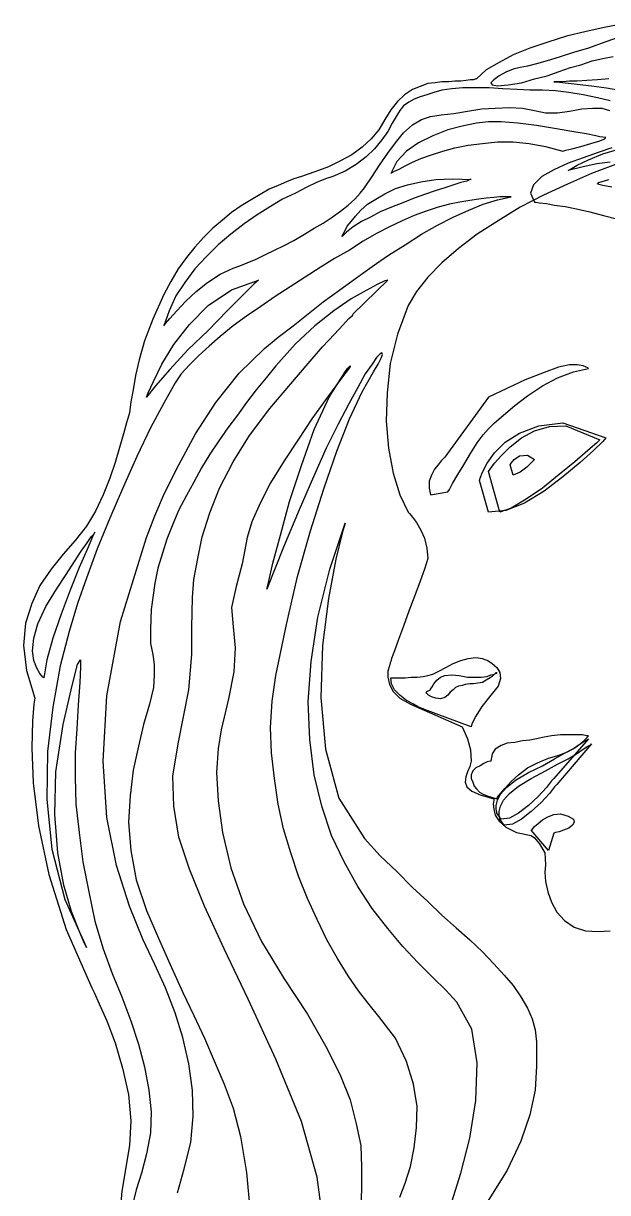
# Model space of a CAD drawing. Extents: x 136.15 to 137.16, y 57.96 to 59.7.
# Drawn here: x 136.4892 to 136.6264, y 59.3354 to 59.6101 of the extents above; entities that cross this region are included whole.
import ezdxf

# ---------------------------------------------------------------- set-up
doc = ezdxf.new("R2010")
doc.units = 0
doc.layers.get('0').update_dxf_attribs({"linetype": 'CONTINUOUS'})

msp = doc.modelspace()

# ---------------------------------------------------------------- linework, layer by layer
at = {"linetype": 'CONTINUOUS'}
for points in [[(136.6305, 59.61013), (136.62591, 59.60925), (136.62132, 59.60819), (136.61674, 59.60713), (136.61233, 59.60572), (136.6081, 59.60431), (136.60422, 59.60272), (136.60087, 59.60095), (136.59787, 59.59919), (136.59558, 59.59707), (136.5954, 59.59707), (136.59488, 59.5969), (136.59417, 59.5969), (136.59311, 59.59673), (136.59188, 59.59655), (136.59046, 59.59655), (136.58905, 59.59637), (136.58747, 59.59637), (136.58588, 59.59619), (136.58412, 59.59602), (136.58235, 59.59531), (136.58059, 59.59461), (136.57865, 59.59337), (136.57706, 59.59179), (136.57548, 59.58985), (136.57406, 59.58755), (136.57265, 59.58508), (136.57089, 59.58297), (136.56877, 59.58103), (136.5663, 59.57926), (136.56366, 59.57785), (136.56084, 59.57644), (136.55766, 59.57521), (136.55449, 59.57415), (136.55272, 59.57362), (136.55096, 59.57291), (136.54902, 59.57203), (136.5469, 59.57115), (136.54478, 59.56991), (136.54267, 59.56868), (136.54037, 59.56727), (136.53808, 59.56568), (136.53597, 59.56392), (136.53367, 59.56198), (136.53156, 59.55986), (136.52944, 59.55757), (136.5275, 59.5551), (136.52556, 59.55246), (136.5238, 59.54946), (136.52221, 59.54646), (136.51957, 59.54064), (136.51762, 59.53552), (136.51639, 59.53111), (136.5155, 59.52741), (136.51498, 59.52406), (136.51445, 59.52124), (136.5141, 59.51859), (136.51339, 59.5163), (136.51269, 59.51365), (136.51181, 59.51048), (136.51074, 59.50695), (136.50951, 59.50324), (136.50793, 59.49936), (136.50616, 59.49548), (136.50405, 59.49196), (136.50139, 59.48861), (136.49858, 59.48543), (136.49575, 59.48191), (136.49311, 59.47803), (136.49117, 59.47379), (136.48975, 59.46921), (136.48923, 59.46392), (136.48993, 59.45809), (136.49187, 59.45157), (136.4917, 59.45016), (136.49134, 59.44628), (136.49117, 59.43993), (136.49152, 59.43164), (136.49275, 59.42158), (136.49522, 59.41012), (136.49928, 59.39725), (136.50527, 59.38349), (136.50581, 59.38243), (136.50704, 59.37978), (136.50881, 59.37573), (136.51074, 59.37061), (136.51251, 59.36462), (136.51392, 59.35845), (136.51445, 59.35227), (136.5141, 59.34645), (136.51233, 59.33569), (136.51145, 59.32564)], [(136.62979, 59.60713), (136.62573, 59.60572), (136.62185, 59.60431), (136.61832, 59.60325), (136.61497, 59.60219), (136.61215, 59.60131), (136.60969, 59.60061), (136.60757, 59.60007), (136.60581, 59.59973), (136.60422, 59.59937), (136.60246, 59.59866), (136.60087, 59.59778), (136.59964, 59.5969), (136.59893, 59.59619), (136.59928, 59.59567), (136.60052, 59.59549), (136.60299, 59.59567), (136.60616, 59.59619), (136.60916, 59.59707), (136.61215, 59.59778), (136.61497, 59.59884), (136.61762, 59.59973), (136.62009, 59.60043), (136.62274, 59.60131), (136.6252, 59.60184), (136.62767, 59.60237)], [(136.62697, 59.59196), (136.62397, 59.59267), (136.62062, 59.59337), (136.61727, 59.5939), (136.61409, 59.59426), (136.6111, 59.59443), (136.6081, 59.59443), (136.60511, 59.59461), (136.60175, 59.59478), (136.59858, 59.59496), (136.5954, 59.59496), (136.59241, 59.59496), (136.58976, 59.59478), (136.58747, 59.59443), (136.58553, 59.5939), (136.58394, 59.59337), (136.58235, 59.59285), (136.58094, 59.59231), (136.5797, 59.59161), (136.57847, 59.59073), (136.57759, 59.58967), (136.57671, 59.58826), (136.57582, 59.58667), (136.57477, 59.58473), (136.57336, 59.58279), (136.5716, 59.58067), (136.56965, 59.57874), (136.56736, 59.57697), (136.56472, 59.57538), (136.56189, 59.57415), (136.56013, 59.57362), (136.55801, 59.57274), (136.55572, 59.57168), (136.55308, 59.57027), (136.55008, 59.56886), (136.54725, 59.5671), (136.54408, 59.56515), (136.54108, 59.56304), (136.5379, 59.56057), (136.53491, 59.5581), (136.53209, 59.55527), (136.52944, 59.55246), (136.52715, 59.54928), (136.52503, 59.54611), (136.52345, 59.54258), (136.52221, 59.53905), (136.52256, 59.53958), (136.52362, 59.54082), (136.52521, 59.54258), (136.52733, 59.54487), (136.52979, 59.54716), (136.53244, 59.54928), (136.53544, 59.55122), (136.53844, 59.55263), (136.54002, 59.55316), (136.54178, 59.55387), (136.5439, 59.55475), (136.54602, 59.5558), (136.54814, 59.55686), (136.55043, 59.55792), (136.55272, 59.55915), (136.55519, 59.56057), (136.55748, 59.56198), (136.5596, 59.56322), (136.56172, 59.56462), (136.56366, 59.56603), (136.56542, 59.56744), (136.56701, 59.56886), (136.56824, 59.57027), (136.5693, 59.5715), (136.57106, 59.57415), (136.57282, 59.57679), (136.57477, 59.57962), (136.57653, 59.58209), (136.57847, 59.58438), (136.58059, 59.58632), (136.5827, 59.58755), (136.58482, 59.58826), (136.58729, 59.58861), (136.59029, 59.58897), (136.59346, 59.58949), (136.59681, 59.59002), (136.59999, 59.5902), (136.60334, 59.59038), (136.60634, 59.5902), (136.60916, 59.58967), (136.61181, 59.58914), (136.61462, 59.58914), (136.61744, 59.58949), (136.62027, 59.59002), (136.62291, 59.5902), (136.62503, 59.5902), (136.62679, 59.58967)], [(136.62662, 59.59707), (136.62397, 59.5969), (136.6215, 59.59673), (136.6192, 59.59655), (136.61744, 59.59655), (136.61586, 59.59637), (136.6148, 59.59637), (136.61392, 59.59637), (136.61374, 59.59637), (136.61444, 59.59637), (136.61639, 59.59619), (136.6192, 59.59585), (136.62256, 59.59549), (136.62608, 59.59496), (136.62926, 59.59443)], [(136.6245, 59.5835), (136.62362, 59.58367), (136.62132, 59.5842), (136.61797, 59.58473), (136.61392, 59.58543), (136.60969, 59.58614), (136.60528, 59.58667), (136.6014, 59.58702), (136.5984, 59.58702), (136.59558, 59.58667), (136.59223, 59.58597), (136.58888, 59.58508), (136.58535, 59.58367), (136.582, 59.58209), (136.57918, 59.58014), (136.57689, 59.57767), (136.57548, 59.57486), (136.57565, 59.57503), (136.57636, 59.57538), (136.57741, 59.57591), (136.57882, 59.57662), (136.58059, 59.5775), (136.58253, 59.57838), (136.585, 59.57926), (136.58764, 59.58014), (136.59046, 59.58085), (136.59364, 59.58155), (136.59699, 59.58191), (136.60052, 59.58226), (136.60422, 59.58226), (136.60793, 59.58191), (136.61181, 59.5812), (136.61586, 59.58014), (136.61656, 59.58032), (136.61797, 59.58067), (136.62009, 59.5812), (136.62238, 59.58191), (136.62432, 59.58244), (136.62573, 59.58297), (136.62591, 59.58332), (136.6245, 59.5835)], [(136.62732, 59.58085), (136.62415, 59.57979), (136.62062, 59.57856), (136.61709, 59.57732), (136.61374, 59.57574), (136.61092, 59.57415), (136.60899, 59.57221), (136.60828, 59.57027), (136.60916, 59.56815)], [(136.61709, 59.57556), (136.61762, 59.57591), (136.6192, 59.57679), (136.62185, 59.57803), (136.6252, 59.57944), (136.62926, 59.58067)], [(136.6282, 59.57697), (136.62256, 59.57486), (136.61691, 59.57238), (136.61128, 59.56974), (136.60581, 59.56692), (136.60069, 59.56374), (136.59576, 59.56057), (136.59135, 59.55722), (136.58747, 59.55387), (136.58412, 59.55051), (136.58147, 59.54716), (136.57953, 59.54382), (136.57706, 59.53711), (136.5753, 59.53023), (136.57459, 59.52335), (136.57441, 59.51665), (136.57494, 59.5103), (136.576, 59.50448), (136.57759, 59.49936), (136.57953, 59.49531), (136.57988, 59.49496), (136.58059, 59.49408), (136.58147, 59.49284), (136.58253, 59.49108), (136.58341, 59.48913), (136.58394, 59.48684), (136.58412, 59.48437), (136.58341, 59.48191), (136.58235, 59.47908), (136.58112, 59.47573), (136.5797, 59.47203), (136.57847, 59.4685), (136.57724, 59.46533), (136.57636, 59.46268), (136.57565, 59.46092), (136.57548, 59.46021), (136.5753, 59.45986), (136.57512, 59.45915), (136.57477, 59.45792), (136.57477, 59.45651), (136.57512, 59.45475), (136.576, 59.45316), (136.57759, 59.45157), (136.58006, 59.45016), (136.59223, 59.44487), (136.59258, 59.44398), (136.59346, 59.44204), (136.59417, 59.4394), (136.59435, 59.43676), (136.59399, 59.43552), (136.59346, 59.43428), (136.59311, 59.43305), (136.59293, 59.43181), (136.59329, 59.43076), (136.59452, 59.4297), (136.59646, 59.42882), (136.59964, 59.42793), (136.59964, 59.42758), (136.59946, 59.4267), (136.59964, 59.42546), (136.59999, 59.42405), (136.60087, 59.42264), (136.60246, 59.42124), (136.60493, 59.42), (136.60845, 59.41929), (136.60916, 59.41876), (136.6104, 59.41736), (136.61163, 59.41524), (136.61181, 59.41241), (136.61163, 59.41065), (136.61181, 59.40853), (136.61233, 59.40606), (136.61321, 59.4036), (136.61444, 59.4013), (136.61621, 59.39936), (136.6185, 59.39777), (136.62115, 59.39689), (136.62415, 59.39672), (136.62697, 59.39689)], [(136.62697, 59.5775), (136.62379, 59.57715), (136.62062, 59.57644), (136.61709, 59.57556)], [(136.59435, 59.57344), (136.59399, 59.57344), (136.59329, 59.57309), (136.59188, 59.57274), (136.59029, 59.57221), (136.58817, 59.5715), (136.58588, 59.5708), (136.58341, 59.56991), (136.58094, 59.56903), (136.57829, 59.56798), (136.57565, 59.56692), (136.573, 59.56586), (136.57071, 59.56462), (136.5686, 59.56356), (136.56665, 59.56233), (136.56506, 59.5611), (136.56401, 59.56004), (136.56401, 59.56022), (136.56436, 59.56074), (136.56472, 59.56145), (136.56524, 59.56251), (136.56613, 59.56356), (136.56718, 59.5648), (136.56842, 59.56621), (136.57001, 59.56762), (136.57194, 59.56886), (136.57406, 59.57009), (136.57653, 59.57133), (136.57936, 59.57221), (136.58253, 59.57291), (136.58605, 59.57344), (136.58993, 59.57362), (136.59435, 59.57344)], [(136.62732, 59.57168), (136.6252, 59.57203), (136.62397, 59.57238), (136.62432, 59.57274), (136.62662, 59.57344)], [(136.60369, 59.56939), (136.60352, 59.56939), (136.60299, 59.56939), (136.60211, 59.56939), (136.60105, 59.56939), (136.59964, 59.56921), (136.59787, 59.56903), (136.59611, 59.56886), (136.59399, 59.5685), (136.5917, 59.56815), (136.58923, 59.56762), (136.58658, 59.56692), (136.58376, 59.56603), (136.58094, 59.56498), (136.57812, 59.56374), (136.57512, 59.56233), (136.57212, 59.56074), (136.56894, 59.55898), (136.56577, 59.55686), (136.56225, 59.55492), (136.55889, 59.5528), (136.55537, 59.55051), (136.55184, 59.54822), (136.54831, 59.54593), (136.54496, 59.54363), (136.54161, 59.54134), (136.53844, 59.53905), (136.53544, 59.53658), (136.53279, 59.53429), (136.53032, 59.53199), (136.52821, 59.52988), (136.52626, 59.52776), (136.52485, 59.52564), (136.52221, 59.52088), (136.51903, 59.51507), (136.51586, 59.50836), (136.51269, 59.50131), (136.50951, 59.4939), (136.50651, 59.48667), (136.50405, 59.47979), (136.50193, 59.47379), (136.49998, 59.46727), (136.49787, 59.45915), (136.4961, 59.44945), (136.49487, 59.43905), (136.4947, 59.42776), (136.49593, 59.41612), (136.49893, 59.4043), (136.50405, 59.39301), (136.50351, 59.39407), (136.50228, 59.39689), (136.50051, 59.40148), (136.49875, 59.40765), (136.49734, 59.41524), (136.49663, 59.42423), (136.49681, 59.43428), (136.49858, 59.4454), (136.50069, 59.45457), (136.50193, 59.45951), (136.50263, 59.46056), (136.50263, 59.45897), (136.50246, 59.45527), (136.5021, 59.44998), (136.50175, 59.44434), (136.50139, 59.43869), (136.50139, 59.43305), (136.50157, 59.4267), (136.50228, 59.42), (136.50316, 59.41312), (136.50457, 59.40606), (136.50598, 59.39918), (136.50793, 59.39266), (136.51004, 59.38684), (136.51233, 59.38137), (136.51445, 59.37573), (136.51621, 59.37026), (136.51762, 59.36497), (136.51868, 59.3595), (136.51921, 59.35439), (136.51903, 59.34945), (136.51815, 59.34451), (136.51692, 59.33993), (136.51569, 59.33605), (136.5148, 59.33251)], [(136.52538, 59.33534), (136.52697, 59.34098), (136.52856, 59.34715), (136.52909, 59.35333), (136.52891, 59.3595), (136.52803, 59.36567), (136.52662, 59.37185), (136.52485, 59.37767), (136.52256, 59.38349), (136.52009, 59.38896), (136.51727, 59.39496), (136.5141, 59.40272), (136.5111, 59.41224), (136.50881, 59.42353), (136.50793, 59.43676), (136.50881, 59.4521), (136.51198, 59.46956), (136.51815, 59.48931), (136.51868, 59.49072), (136.52009, 59.49443), (136.52238, 59.49972), (136.52574, 59.50642), (136.52962, 59.51365), (136.53438, 59.52106), (136.53985, 59.52794), (136.54584, 59.53376), (136.54902, 59.5364), (136.55254, 59.53905), (136.55608, 59.54187), (136.5596, 59.5447), (136.56348, 59.54751), (136.56718, 59.55016), (136.57106, 59.55298), (136.57494, 59.55563), (136.57882, 59.5581), (136.5827, 59.56057), (136.58641, 59.56268), (136.59011, 59.56462), (136.59381, 59.56621), (136.59717, 59.56762), (136.60052, 59.56868), (136.60369, 59.56939)], [(136.60916, 59.56815), (136.60952, 59.56815), (136.6104, 59.56798), (136.61198, 59.5678), (136.61392, 59.56744), (136.61639, 59.5671), (136.61903, 59.56656), (136.6222, 59.56586), (136.62538, 59.56498), (136.62873, 59.5641)], [(136.56665, 59.54187), (136.57477, 59.54981), (136.57406, 59.54963), (136.5723, 59.54875), (136.56965, 59.54734), (136.56613, 59.5454), (136.56207, 59.54258), (136.55766, 59.53905), (136.55308, 59.53482), (136.54849, 59.5297), (136.5462, 59.52688), (136.5439, 59.52406), (136.54161, 59.52106), (136.53949, 59.51806), (136.5372, 59.51507), (136.53509, 59.51207), (136.53297, 59.50889), (136.53103, 59.50572), (136.52926, 59.50236), (136.5275, 59.49919), (136.52574, 59.49584), (136.52433, 59.49249), (136.52291, 59.48896), (136.52186, 59.48561), (136.5208, 59.48208), (136.52009, 59.47856), (136.51921, 59.47238), (136.51903, 59.4678), (136.51903, 59.46444), (136.51957, 59.4618), (136.51991, 59.45951), (136.51991, 59.45704), (136.51974, 59.45404), (136.51886, 59.45016), (136.51745, 59.4454), (136.51621, 59.44028), (136.51498, 59.43464), (136.51427, 59.42864), (136.51392, 59.42246), (136.51445, 59.41577), (136.51569, 59.40889), (136.51815, 59.40165), (136.52115, 59.3946), (136.52397, 59.38825), (136.52662, 59.38243), (136.52926, 59.37697), (136.53173, 59.37167), (136.53402, 59.36638), (136.53632, 59.36091), (136.53844, 59.35527), (136.5402, 59.34857), (136.54161, 59.3401), (136.54249, 59.33075)], [(136.51815, 59.5223), (136.5185, 59.52335), (136.51974, 59.526), (136.52168, 59.53006), (136.5245, 59.53464), (136.52821, 59.5394), (136.53261, 59.54382), (136.53808, 59.54751), (136.54443, 59.54981), (136.54337, 59.54892), (136.54073, 59.54628), (136.53702, 59.54258), (136.53261, 59.53799), (136.52785, 59.5334), (136.52362, 59.52882), (136.52027, 59.52494), (136.51815, 59.5223)], [(136.55978, 59.32723), (136.55819, 59.33905), (136.55449, 59.3521), (136.54849, 59.36673), (136.54196, 59.38085), (136.53632, 59.39266), (136.53173, 59.40272), (136.52821, 59.41136), (136.52574, 59.41894), (136.5245, 59.42617), (136.52433, 59.43322), (136.52556, 59.44081), (136.52803, 59.45351), (136.52873, 59.4618), (136.52873, 59.46815), (136.52891, 59.4752), (136.52926, 59.47944), (136.53014, 59.48437), (136.53121, 59.48949), (136.53297, 59.49513), (136.53526, 59.50095), (136.53844, 59.50712), (136.54232, 59.5133), (136.54708, 59.51965), (136.55202, 59.52547), (136.55608, 59.53023), (136.55942, 59.53411), (136.56225, 59.53711), (136.56418, 59.53923), (136.5656, 59.54082), (136.56648, 59.54152), (136.56665, 59.54187)], [(136.57759, 59.33428), (136.57882, 59.33763), (136.58006, 59.34151), (136.58094, 59.34592), (136.58147, 59.35069), (136.58165, 59.35562), (136.58077, 59.36091), (136.57918, 59.36621), (136.57653, 59.37167), (136.57265, 59.37678), (136.57036, 59.37961), (136.56789, 59.38278), (136.56542, 59.38631), (136.56295, 59.39037), (136.56048, 59.39478), (136.55819, 59.39954), (136.5559, 59.40448), (136.55378, 59.40977), (136.55202, 59.41524), (136.55025, 59.42088), (136.54902, 59.4267), (136.54814, 59.4327), (136.54743, 59.43869), (136.54725, 59.44469), (136.54761, 59.45086), (136.54849, 59.45686), (136.55096, 59.46885), (136.5536, 59.48014), (136.5566, 59.4909), (136.55978, 59.50078), (136.56277, 59.5096), (136.56577, 59.51718), (136.56877, 59.52353), (136.57142, 59.52829), (136.57248, 59.53006), (136.57318, 59.53147), (136.57353, 59.53235), (136.57336, 59.5327), (136.573, 59.53252), (136.57212, 59.53164), (136.57106, 59.53006), (136.56948, 59.52776), (136.56772, 59.52459), (136.5656, 59.52071), (136.56313, 59.51595), (136.5603, 59.5103), (136.5573, 59.5036), (136.55396, 59.49584), (136.55025, 59.48702), (136.54637, 59.47715), (136.54673, 59.47873), (136.54778, 59.48332), (136.54954, 59.48984), (136.55166, 59.49778), (136.55449, 59.50624), (136.55748, 59.51471), (136.56101, 59.5223), (136.56472, 59.52829), (136.56489, 59.52847), (136.56524, 59.529), (136.5656, 59.52935), (136.56595, 59.5297), (136.56595, 59.52952), (136.56542, 59.52882), (136.56436, 59.52741), (136.5626, 59.52494), (136.55996, 59.52141), (136.55696, 59.51718), (136.55378, 59.51242), (136.55043, 59.50731), (136.54725, 59.50219), (136.54478, 59.49743), (136.54285, 59.49301), (136.54178, 59.48931), (136.54055, 59.48314), (136.53914, 59.47785), (136.53808, 59.47291), (136.53844, 59.46832), (136.53897, 59.46339), (136.53861, 59.45774), (136.53738, 59.45139), (136.53561, 59.44416), (136.53491, 59.43975), (136.53456, 59.43411), (136.53491, 59.42741), (136.53597, 59.42), (136.5379, 59.41171), (136.5409, 59.40324), (136.54514, 59.39442), (136.55043, 59.38561), (136.5559, 59.37732), (136.56013, 59.36991), (136.56348, 59.36321), (136.56595, 59.35721), (136.56736, 59.35157), (136.56842, 59.34645), (136.5686, 59.34134), (136.5686, 59.33639), (136.56842, 59.33181)], [(136.58482, 59.49936), (136.58888, 59.50007), (136.58923, 59.5006), (136.58993, 59.50201), (136.59117, 59.50413), (136.59258, 59.50642), (136.59417, 59.50907), (136.59576, 59.51154), (136.59717, 59.51348), (136.5984, 59.51488), (136.59981, 59.5163), (136.60193, 59.51806), (136.60457, 59.52035), (136.60757, 59.52264), (136.6111, 59.52494), (136.61462, 59.52688), (136.61832, 59.52829), (136.62185, 59.529), (136.62168, 59.52918), (136.62132, 59.52935), (136.62062, 59.5297), (136.6192, 59.52988), (136.61744, 59.52988), (136.6148, 59.52935), (136.61145, 59.52811), (136.60704, 59.52635), (136.5984, 59.5223), (136.58817, 59.50819), (136.588, 59.50801), (136.58729, 59.50731), (136.58658, 59.50642), (136.5857, 59.50536), (136.585, 59.50395), (136.58447, 59.50254), (136.58447, 59.50095), (136.58482, 59.49936)], [(136.5984, 59.49531), (136.59629, 59.50272), (136.59646, 59.50324), (136.59699, 59.50466), (136.59805, 59.50677), (136.59981, 59.50924), (136.60228, 59.51171), (136.60564, 59.51383), (136.61022, 59.51559), (136.61586, 59.5163), (136.62591, 59.51277), (136.6252, 59.51189), (136.62308, 59.50977), (136.61991, 59.50695), (136.61586, 59.5036), (136.61145, 59.50025), (136.60687, 59.49743), (136.60246, 59.49566), (136.5984, 59.49531)], [(136.60105, 59.49531), (136.5984, 59.50483), (136.59876, 59.50536), (136.59981, 59.50677), (136.6014, 59.50854), (136.60352, 59.51065), (136.60616, 59.51277), (136.60916, 59.51436), (136.61268, 59.51542), (136.61656, 59.51559), (136.6245, 59.51224), (136.62379, 59.51154), (136.62168, 59.50977), (136.61868, 59.50712), (136.61497, 59.50413), (136.6111, 59.50095), (136.60722, 59.49831), (136.60369, 59.49619), (136.60105, 59.49531)], [(136.60422, 59.50395), (136.60352, 59.50642), (136.60369, 59.50677), (136.6044, 59.50766), (136.60564, 59.50854), (136.60757, 59.50871), (136.60916, 59.50766), (136.60863, 59.50712), (136.6074, 59.50589), (136.60581, 59.50466), (136.60422, 59.50395)], [(136.49399, 59.45633), (136.49381, 59.45651), (136.49311, 59.45739), (136.49241, 59.45863), (136.4917, 59.46039), (136.49134, 59.46268), (136.4917, 59.46568), (136.49258, 59.46903), (136.49452, 59.47309), (136.49699, 59.47715), (136.49928, 59.48067), (136.50122, 59.48367), (136.50281, 59.48613), (136.50422, 59.48808), (136.5051, 59.48949), (136.50581, 59.4902), (136.50598, 59.49055), (136.50545, 59.48949), (136.50422, 59.48649), (136.50228, 59.48225), (136.50017, 59.47697), (136.49805, 59.47132), (136.4961, 59.46568), (136.4947, 59.46056), (136.49399, 59.45633)], [(136.58976, 59.33322), (136.59188, 59.33993), (136.59399, 59.34822), (136.5954, 59.35703), (136.59576, 59.36585), (136.59452, 59.37379), (136.591, 59.38014), (136.58835, 59.38296), (136.58535, 59.38596), (136.58182, 59.38949), (136.57829, 59.39319), (136.57477, 59.39742), (136.57106, 59.40218), (136.56772, 59.4073), (136.56454, 59.41312), (136.56154, 59.41929), (136.55925, 59.42617), (136.55748, 59.43358), (136.55642, 59.44187), (136.55608, 59.45069), (136.55678, 59.46021), (136.55837, 59.47061), (136.56118, 59.48191), (136.56472, 59.49267), (136.56401, 59.49037), (136.5626, 59.4842), (136.56084, 59.47503), (136.55942, 59.46392), (136.55907, 59.45175), (136.56013, 59.43957), (136.5633, 59.42811), (136.5693, 59.41858), (136.573, 59.41453), (136.57689, 59.41082), (136.58059, 59.40712), (136.58412, 59.40377), (136.58747, 59.4006), (136.59082, 59.3976), (136.59399, 59.39478), (136.59699, 59.39196), (136.59964, 59.38913), (136.60211, 59.38649), (136.60422, 59.38402), (136.60599, 59.38137), (136.60757, 59.37873), (136.60863, 59.37626), (136.60933, 59.37361), (136.60969, 59.37079), (136.60969, 59.36514), (136.60933, 59.3595), (136.6081, 59.35368), (136.60599, 59.34751), (136.60281, 59.34063), (136.59823, 59.3334)], [(136.59893, 59.45228), (136.59681, 59.44963), (136.5954, 59.44733), (136.59452, 59.44557), (136.59435, 59.44487), (136.58341, 59.44892), (136.58306, 59.4491), (136.582, 59.44945), (136.58077, 59.45016), (136.57918, 59.45104), (136.57759, 59.45228), (136.57636, 59.45351), (136.57565, 59.45492), (136.57548, 59.45633), (136.57565, 59.45633), (136.57653, 59.45633), (136.57759, 59.45633), (136.57882, 59.45633), (136.58024, 59.45651), (136.58165, 59.45651), (136.58306, 59.45668), (136.58412, 59.45686), (136.58535, 59.45721), (136.58676, 59.45792), (136.58835, 59.4588), (136.59011, 59.45968), (136.59188, 59.46039), (136.59364, 59.46092), (136.5954, 59.46109), (136.59699, 59.46092), (136.59734, 59.46074), (136.59823, 59.46039), (136.59928, 59.45968), (136.60034, 59.4588), (136.60105, 59.45757), (136.60122, 59.45616), (136.60069, 59.45439), (136.59893, 59.45228)], [(136.58482, 59.45351), (136.58482, 59.45369), (136.58517, 59.45421), (136.58553, 59.45492), (136.58623, 59.4558), (136.58712, 59.45651), (136.58817, 59.45686), (136.58976, 59.45704), (136.59152, 59.45686), (136.59346, 59.45651), (136.59523, 59.45651), (136.59664, 59.45651), (136.59805, 59.45668), (136.59893, 59.45704), (136.59981, 59.45721), (136.60017, 59.45757), (136.60034, 59.45757), (136.60017, 59.45739), (136.59981, 59.45721), (136.59928, 59.45668), (136.59876, 59.45633), (136.59787, 59.4558), (136.59699, 59.45527), (136.59593, 59.45509), (136.59488, 59.45492), (136.59399, 59.45492), (136.59293, 59.45475), (136.59223, 59.45457), (136.59135, 59.45439), (136.59064, 59.45404), (136.59011, 59.45351), (136.58941, 59.45298), (136.58888, 59.45228), (136.58817, 59.45175), (136.58712, 59.45139), (136.58605, 59.45157), (136.585, 59.45192), (136.58429, 59.45228), (136.58376, 59.4528), (136.58394, 59.45316), (136.58482, 59.45351)], [(136.60034, 59.42793), (136.60052, 59.42829), (136.60122, 59.42917), (136.60228, 59.4304), (136.60369, 59.43199), (136.60545, 59.43358), (136.60757, 59.43517), (136.60987, 59.4364), (136.61251, 59.43746), (136.61497, 59.43816), (136.61709, 59.43905), (136.61868, 59.43993), (136.61991, 59.44081), (136.62079, 59.44152), (136.6215, 59.44222), (136.62168, 59.44257), (136.62185, 59.44275), (136.6215, 59.44275), (136.62044, 59.44293), (136.61903, 59.44293), (136.61727, 59.44293), (136.61532, 59.44293), (136.61321, 59.44275), (136.61145, 59.4424), (136.60969, 59.44204), (136.6081, 59.44169), (136.60634, 59.44152), (136.60457, 59.44116), (136.60281, 59.44099), (136.6014, 59.44046), (136.59999, 59.43957), (136.59928, 59.43852), (136.59893, 59.43676), (136.59876, 59.43676), (136.59805, 59.43658), (136.59734, 59.43622), (136.59646, 59.43569), (136.5954, 59.43517), (136.5947, 59.43446), (136.59435, 59.43358), (136.59435, 59.4327), (136.5947, 59.43181), (136.59505, 59.43093), (136.59558, 59.43023), (136.59629, 59.42952), (136.59717, 59.429), (136.59805, 59.42864), (136.59911, 59.42829), (136.60034, 59.42793)], [(136.60034, 59.42458), (136.60034, 59.42476), (136.60017, 59.42546), (136.60017, 59.42634), (136.60052, 59.42758), (136.60122, 59.429), (136.60264, 59.43058), (136.60475, 59.43234), (136.60775, 59.43411), (136.6111, 59.43569), (136.61392, 59.43728), (136.61639, 59.43869), (136.61832, 59.43975), (136.61991, 59.44081), (136.62097, 59.44152), (136.62168, 59.44187), (136.62185, 59.44204), (136.61374, 59.4327), (136.61321, 59.43217), (136.61198, 59.43058), (136.61004, 59.42846), (136.60775, 59.42634), (136.60545, 59.42458), (136.60334, 59.42335), (136.6014, 59.42317), (136.60034, 59.42458)], [(136.60105, 59.42317), (136.60105, 59.42335), (136.60087, 59.42405), (136.60087, 59.42494), (136.60122, 59.42617), (136.60193, 59.42758), (136.60334, 59.42917), (136.60545, 59.43093), (136.60845, 59.4327), (136.61181, 59.43446), (136.61462, 59.43605), (136.61709, 59.43728), (136.61903, 59.43852), (136.62062, 59.43957), (136.62168, 59.44028), (136.62238, 59.44064), (136.62256, 59.44081), (136.61444, 59.43129), (136.61392, 59.43076), (136.61268, 59.42917), (136.61075, 59.42705), (136.60845, 59.42494), (136.60616, 59.42317), (136.60405, 59.42194), (136.60211, 59.42176), (136.60105, 59.42317)], [(136.60845, 59.42053), (136.60863, 59.4207), (136.60916, 59.42141), (136.61004, 59.42212), (136.6111, 59.423), (136.61233, 59.4237), (136.61374, 59.42423), (136.61532, 59.42441), (136.61709, 59.42388), (136.61832, 59.42317), (136.6185, 59.42246), (136.61815, 59.42176), (136.61727, 59.42105), (136.61603, 59.42053), (136.61497, 59.42017), (136.61409, 59.42), (136.61374, 59.41982), (136.61251, 59.41577), (136.60845, 59.42053)]]:
    msp.add_lwpolyline(points, dxfattribs=at)

doc.saveas('drawing.dxf')
